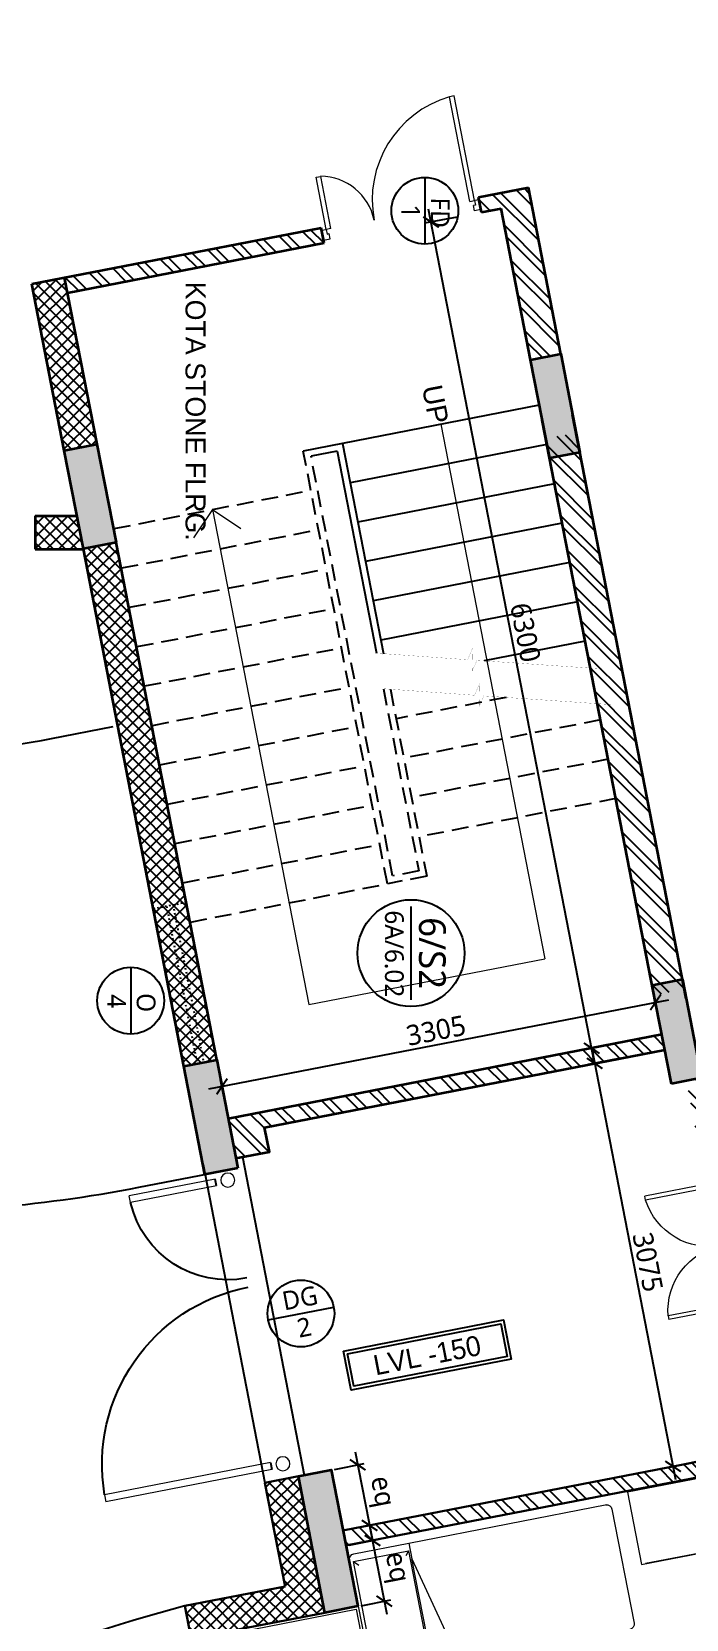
# Model space of a CAD drawing. Header units: millimetres. Extents: x -1127141 to 1597693, y -1835560 to -399335.
# Drawn here: x 1370918 to 1375815, y -501965 to -490082 of the extents above; entities that cross this region are included whole.
import ezdxf
from ezdxf.enums import TextEntityAlignment as Align

# ---------------------------------------------------------------- set-up
doc = ezdxf.new("R2010")
doc.units = ezdxf.units.MM
doc.header["$MEASUREMENT"] = 0
doc.header["$PDMODE"] = 67
doc.linetypes.add('ACAD_ISO03W100', pattern=[30, 12, -18])
doc.linetypes.add('DASHED2', pattern=[0.375, 0.25, -0.125])
for name, color, linetype in [('A-Anno Tags', 6, 'Continuous'), ('A-Elevation', 4, 'Continuous'), ('A-Steps', 3, 'Continuous'), ('A-Wall Patt', 8, 'Continuous'), ('A-Window', 4, 'Continuous'), ('Anno_Frames', 7, 'Continuous'), ('Anno_Labels', 7, 'Continuous'), ('Dimension', 32, 'Continuous'), ('elel', 6, 'Continuous'), ('S-Conc Patt', 9, 'Continuous')]:
    doc.layers.add(name, color=color, linetype=linetype)
for name, color, linetype, lineweight in [('A-Detail Lines', 8, 'Continuous', 25), ('A-Door', 4, 'Continuous', 9), ('A-Wall Sec', 1, 'Continuous', 30), ('column hatch', 12, 'Continuous', 5), ('frntr', 32, 'Continuous', 9), ('S-Concrete', 40, 'Continuous', 30), ('STAIR', 3, 'Continuous', 9), ('text', 7, 'Continuous', 9)]:
    doc.layers.add(name, color=color, linetype=linetype, lineweight=lineweight)
doc.styles.add('IIITD @ 100', font='trebuc.ttf', dxfattribs={"height": 210})
doc.styles.get("Standard").update_dxf_attribs({"font": 'trebuc.ttf'})
doc.dimstyles.new('IIITD_WD_M @ 100', dxfattribs={"dimscale": 100, "dimtxt": 1.5, "dimasz": 1, "dimexe": 0.5, "dimexo": 0.25, "dimgap": 0.3, "dimtad": 1, "dimdec": 0, "dimrnd": 5, "dimzin": 0, "dimdsep": 46, "dimtxsty": 'Standard', "dimblk": 'ARCHTICK', "dimcen": 0.2, "dimdle": 1, "dimclrd": 256, "dimclre": 256, "dimadec": 0, "dimazin": 0, "dimtfac": 1, "dimtdec": 0, "dimtofl": 0, "dimtmove": 0, "dimatfit": 0, "dimfxl": 2, "dimfxlon": 1, "dimtolj": 1, "dimtzin": 0, "dimlwd": -1, "dimlwe": -1, "dimarcsym": 0})
pattern_1 = [(315, (1446119.96, 119232.96), (106.066017, 106.066017), []), (315, (1446119.96, 119162.25), (106.066017, 106.066017), [])]

# ---------------------------------------------------------------- blocks, each defined once
blk = doc.blocks.new('Door 1200')
at = {"layer": 'A-Door', "color": 5, "lineweight": 18}
for p, q in [((524084, 16182), (524084, 16132)), ((524084, 16182), (524159, 16182)), ((524159, 16182), (524159, 16147)), ((524084, 16132), (524124, 16132)), ((524124, 16147), (524124, 16132)), ((524159, 16147), (524124, 16147)), ((524159, 16147), (524557, 16147)), ((524159, 16112), (524159, 16147)), ((524159, 16112), (524557, 16112)), ((524557, 16147), (524557, 16112)), ((524084, 15032), (524124, 15032)), ((524084, 14982), (524084, 15032)), ((524084, 14982), (524159, 14982)), ((524124, 15017), (524124, 15032)), ((524159, 15017), (524124, 15017)), ((524159, 15052), (524159, 15017)), ((524159, 15052), (524958, 15052)), ((524159, 14982), (524159, 15017)), ((524159, 15017), (524958, 15017)), ((524958, 15017), (524958, 15052))]:
    blk.add_line(p, q, dxfattribs=at)
at = {"layer": 'A-Door', "lineweight": 18}
for centre, radius, start, end in [((524155, 16193), 411, 270.5695, 348.692), ((524157, 14978), 804, 5.3147, 89.8716)]:
    blk.add_arc(centre, radius, start, end, dxfattribs=at)
blk = doc.blocks.new('Col Hostel Boys')
at = {"layer": 'S-Conc Patt'}
h = blk.add_hatch(color=256, dxfattribs=at)
h.paths.add_polyline_path([(288406, -75967), (288856, -75967), (288856, -76217), (288406, -76217)])
h.paths.add_polyline_path([(288406, -75667), (288856, -75667), (288856, -75917), (288406, -75917)])
h.paths.add_polyline_path([(306515, -68895), (307251, -68752), (307298, -68997), (306562, -69140)])
h.paths.add_polyline_path([(290847, -72197), (290799, -71951), (291820, -71753), (291868, -71998)])
h.paths.add_polyline_path([(303510, -69735), (303462, -69490), (304483, -69291), (304531, -69537)])
h.paths.add_polyline_path([(300344, -70351), (300296, -70105), (301317, -69907), (301365, -70152)])
h.paths.add_polyline_path([(297178, -70966), (297131, -70721), (298152, -70522), (298199, -70768)])
h.paths.add_polyline_path([(294013, -71581), (293965, -71336), (294986, -71137), (295033, -71383)])
h.paths.add_polyline_path([(301924, -61578), (301877, -61333), (302897, -61134), (302945, -61380)])
h.paths.add_polyline_path([(298759, -62193), (298711, -61948), (299732, -61750), (299779, -61995)])
h.paths.add_polyline_path([(295592, -62807), (295545, -62561), (296566, -62363), (296613, -62608)])
h.paths.add_polyline_path([(286095, -64653), (286047, -64407), (287068, -64209), (287116, -64454)])
h.paths.add_polyline_path([(289261, -64038), (289213, -63792), (290234, -63594), (290282, -63839)])
h.paths.add_polyline_path([(292427, -63422), (292379, -63177), (293400, -62978), (293448, -63224)])
h.paths.add_polyline_path([(300549, -66714), (300593, -66940), (299857, -67083), (299813, -66857)])
h.paths.add_polyline_path([(300219, -65017), (300263, -65242), (299527, -65385), (299483, -65160)])
h.paths.add_polyline_path([(294217, -67945), (294261, -68171), (293525, -68314), (293481, -68088)])
h.paths.add_polyline_path([(293887, -66247), (293931, -66473), (293195, -66616), (293151, -66390)])
h.paths.add_polyline_path([(287865, -69180), (287909, -69405), (287173, -69549), (287129, -69323)])
h.paths.add_polyline_path([(287535, -67482), (287579, -67708), (286843, -67851), (286799, -67625)])
h.paths.add_polyline_path([(310825, -66438), (310682, -65702), (310927, -65654), (311071, -66390)])
h.paths.add_polyline_path([(283908, -75917), (283158, -75917), (283158, -75667), (283908, -75667)])
h.paths.add_polyline_path([(280813, -75917), (280063, -75917), (280063, -75667), (280813, -75667)])
h.paths.add_polyline_path([(277778, -75917), (277028, -75917), (277028, -75667), (277778, -75667)])
h.paths.add_polyline_path([(306738, -65512), (306149, -65626), (306193, -65852), (306782, -65738)])
h.paths.add_polyline_path([(310231, -63380), (310088, -62644), (310333, -62597), (310476, -63333)])
h.paths.add_polyline_path([(309492, -59577), (309348, -58841), (309594, -58793), (309737, -59530)])
h.paths.add_polyline_path([(305137, -59660), (305579, -59574), (305623, -59800), (305181, -59885)])
h.paths.add_polyline_path([(305728, -62122), (305642, -61680), (305868, -61636), (305953, -62078)])
h.paths.add_polyline_path([(307471, -59664), (307385, -59223), (307611, -59179), (307697, -59621)])
h.paths.add_polyline_path([(308253, -63688), (308167, -63247), (308393, -63203), (308479, -63645)])
h.paths.add_polyline_path([(308073, -61554), (307631, -61640), (307587, -61414), (308029, -61328)])
h.paths.add_polyline_path([(306254, -63622), (306340, -64064), (306114, -64108), (306028, -63666)])
h.paths.add_polyline_path([(281757, -62758), (281021, -62901), (280973, -62655), (281709, -62512)])
h.paths.add_polyline_path([(283927, -68418), (283813, -67829), (284038, -67785), (284153, -68374)])
h.paths.add_polyline_path([(283226, -70316), (282490, -70459), (282446, -70234), (283183, -70090)])
h.paths.add_polyline_path([(283807, -63867), (283070, -64010), (283023, -63765), (283759, -63622)])
h.paths.add_polyline_path([(289544, -77987), (289544, -78196), (289656, -78385), (289562, -78465), (289473, -78538), (289314, -78287), (289314, -77987)])
h.paths.add_polyline_path([(282843, -76217), (282243, -76217), (282243, -75967), (282843, -75967)])
h.paths.add_polyline_path([(277778, -76217), (277028, -76217), (277028, -75967), (277778, -75967)])
h.paths.add_polyline_path([(285498, -75967), (286098, -75967), (286098, -76217), (285498, -76217)])
h.paths.add_polyline_path([(280813, -76217), (280063, -76217), (280063, -75967), (280813, -75967)])
h.paths.add_polyline_path([(282896, -68618), (282160, -68761), (282112, -68516), (282849, -68373)])
h.paths.add_polyline_path([(283905, -73806), (283169, -73949), (283121, -73704), (283857, -73561)])
h.paths.add_polyline_path([(283524, -62414), (282788, -62557), (282740, -62312), (283476, -62169)])
h.paths.add_polyline_path([(278215, -63446), (277479, -63589), (277431, -63344), (278167, -63201)])
h.paths.add_polyline_path([(279358, -69306), (278621, -69449), (278574, -69204), (279310, -69061)])
h.paths.add_polyline_path([(288587, -72896), (287777, -73053), (287730, -72808), (288540, -72650)])
h.paths.add_polyline_path([(277278, -69455), (277278, -70103), (277028, -70103), (277028, -69503)])
h.paths.add_polyline_path([(299093, -103107), (298343, -103107), (298343, -102857), (299093, -102857)])
h.paths.add_polyline_path([(299093, -97827), (298343, -97827), (298343, -97597), (299093, -97597)])
h.paths.add_polyline_path([(299093, -94297), (298343, -94297), (298343, -94047), (299093, -94047)])
h.paths.add_polyline_path([(299093, -99557), (298343, -99557), (298343, -99327), (299093, -99327)])
h.paths.add_polyline_path([(293833, -103107), (293083, -103107), (293083, -102857), (293833, -102857)])
h.paths.add_polyline_path([(293833, -97827), (293083, -97827), (293083, -97597), (293833, -97597)])
h.paths.add_polyline_path([(293833, -94297), (293083, -94297), (293083, -94047), (293833, -94047)])
h.paths.add_polyline_path([(293833, -99557), (293083, -99557), (293083, -99327), (293833, -99327)])
h.paths.add_polyline_path([(288573, -97827), (287823, -97827), (287823, -97597), (288573, -97597)])
h.paths.add_polyline_path([(283728, -92027), (282978, -92027), (282978, -92277), (283728, -92277)])
h.paths.add_polyline_path([(280063, -92027), (280813, -92027), (280813, -92277), (280063, -92277)])
h.paths.add_polyline_path([(277028, -92027), (277778, -92027), (277778, -92277), (277028, -92277)])
h.paths.add_polyline_path([(308478, -94297), (307878, -94297), (307878, -94047), (308478, -94047)])
h.paths.add_polyline_path([(283803, -94047), (283053, -94047), (283053, -94297), (283803, -94297)])
h.paths.add_polyline_path([(288573, -94297), (287823, -94297), (287823, -94047), (288573, -94047)])
h.paths.add_polyline_path([(304278, -94297), (303678, -94297), (303678, -94047), (304278, -94047)])
h.paths.add_polyline_path([(307878, -97597), (308478, -97597), (308478, -97827), (307878, -97827)])
h.paths.add_polyline_path([(304278, -97827), (303678, -97827), (303678, -97597), (304278, -97597)])
h.paths.add_polyline_path([(285603, -104067), (284853, -104067), (284853, -103817), (285603, -103817)])
h.paths.add_polyline_path([(277278, -99577), (277278, -98827), (277028, -98827), (277028, -99577)])
h.paths.add_polyline_path([(280198, -99577), (279448, -99577), (279448, -99327), (280198, -99327)])
h.paths.add_polyline_path([(285603, -105547), (284853, -105547), (284853, -105297), (285603, -105297)])
h.paths.add_polyline_path([(283803, -105547), (283053, -105547), (283053, -105297), (283803, -105297)])
h.paths.add_polyline_path([(283803, -99577), (283053, -99577), (283053, -99327), (283803, -99327)])
h.paths.add_polyline_path([(283803, -97827), (283053, -97827), (283053, -97597), (283803, -97597)])
h.paths.add_polyline_path([(284853, -99927), (284853, -99327), (285083, -99327), (285083, -99927)])
h.paths.add_polyline_path([(306043, -99777), (306043, -99327), (306273, -99327), (306273, -99777)])
h.paths.add_polyline_path([(303758, -99327), (304208, -99327), (304208, -99557), (303758, -99557)])
h.paths.add_polyline_path([(306043, -103817), (306043, -103367), (306273, -103367), (306273, -103817)])
h.paths.add_polyline_path([(303863, -103817), (303863, -103367), (304093, -103367), (304093, -103817)])
h.paths.add_polyline_path([(306273, -101687), (305823, -101687), (305823, -101457), (306273, -101457)])
h.paths.add_polyline_path([(303863, -101797), (303863, -101347), (304093, -101347), (304093, -101797)])
h.paths.add_polyline_path([(308063, -99927), (308063, -99327), (308293, -99327), (308293, -99927)])
h.paths.add_polyline_path([(287809, -90239), (287720, -90165), (287517, -90386), (287517, -90686), (287747, -90686), (287747, -90477), (287893, -90318)])
h.paths.add_polyline_path([(288313, -104067), (288313, -103317), (288063, -103317), (288063, -104067)])
h.paths.add_polyline_path([(308043, -103817), (308043, -103217), (308293, -103217), (308293, -103817)])
h.paths.add_polyline_path([(277028, -91727), (277778, -91727), (277778, -91977), (277028, -91977)])
h.paths.add_polyline_path([(286098, -91977), (285498, -91977), (285498, -91727), (286098, -91727)])
h.paths.add_polyline_path([(282243, -81227), (282843, -81227), (282843, -81457), (282243, -81457)])
h.paths.add_polyline_path([(282843, -91977), (282243, -91977), (282243, -91727), (282843, -91727)])
h.paths.add_polyline_path([(282243, -86487), (282843, -86487), (282843, -86717), (282243, -86717)])
h.paths.add_polyline_path([(280813, -81457), (280213, -81457), (280213, -81227), (280813, -81227)])
h.paths.add_polyline_path([(280813, -86717), (280213, -86717), (280213, -86487), (280813, -86487)])
h.paths.add_polyline_path([(280063, -91727), (280813, -91727), (280813, -91977), (280063, -91977)])
h.paths.add_polyline_path([(280198, -105547), (279448, -105547), (279448, -105297), (280198, -105297)])
h.paths.add_polyline_path([(277278, -81042), (277278, -81642), (277028, -81642), (277028, -81042)])
h.paths.add_polyline_path([(277278, -86302), (277278, -86903), (277028, -86903), (277028, -86302)])
h.paths.add_polyline_path([(286098, -81042), (286098, -81642), (285848, -81642), (285848, -81042)])
h.paths.add_polyline_path([(286098, -86302), (286098, -86902), (285848, -86902), (285848, -86302)])
h.paths.add_polyline_path([(288293, -99327), (288293, -100077), (288063, -100077), (288063, -99327)])
edge = h.paths.add_edge_path()
edge.add_line((313813, -103107), (313063, -103107))
edge.add_line((313063, -102857), (313813, -102857))
edge.add_line((313063, -103107), (313063, -102857))
edge.add_line((313813, -97827), (313063, -97827))
edge.add_line((313063, -97597), (313813, -97597))
edge.add_line((313063, -97827), (313063, -97597))
edge.add_line((313813, -94297), (313063, -94297))
edge.add_line((313063, -94047), (313813, -94047))
edge.add_line((313063, -94297), (313063, -94047))
edge.add_line((313813, -99557), (313063, -99557))
edge.add_line((313063, -99327), (313813, -99327))
edge.add_line((313063, -99557), (313063, -99327))
h.paths.add_polyline_path([(324333, -97827), (323583, -97827), (323583, -97597), (324333, -97597)])
h.paths.add_polyline_path([(324333, -94297), (323583, -94297), (323583, -94047), (324333, -94047)])
h.paths.add_polyline_path([(324093, -99327), (324093, -100077), (323863, -100077), (323863, -99327)])
h.paths.add_polyline_path([(319073, -103107), (318323, -103107), (318323, -102857), (319073, -102857)])
h.paths.add_polyline_path([(319073, -97827), (318323, -97827), (318323, -97597), (319073, -97597)])
h.paths.add_polyline_path([(319073, -94297), (318323, -94297), (318323, -94047), (319073, -94047)])
h.paths.add_polyline_path([(319073, -99557), (318323, -99557), (318323, -99327), (319073, -99327)])
h.paths.add_polyline_path([(313813, -103107), (313063, -103107), (313063, -102857), (313813, -102857)], flags=17)
h.paths.add_polyline_path([(313813, -97827), (313063, -97827), (313063, -97597), (313813, -97597)], flags=17)
h.paths.add_polyline_path([(313813, -94297), (313063, -94297), (313063, -94047), (313813, -94047)], flags=17)
h.paths.add_polyline_path([(313813, -99557), (313063, -99557), (313063, -99327), (313813, -99327)], flags=17)
h.paths.add_polyline_path([(331498, -104902), (331498, -104302), (331248, -104302), (331248, -104902)])
h.paths.add_polyline_path([(331498, -94297), (330898, -94297), (330898, -94047), (331498, -94047)])
h.paths.add_polyline_path([(327298, -94297), (326698, -94297), (326698, -94047), (327298, -94047)])
h.paths.add_polyline_path([(331498, -97827), (330898, -97827), (330898, -97597), (331498, -97597)])
h.paths.add_polyline_path([(327298, -97827), (326698, -97827), (326698, -97597), (327298, -97597)])
h.paths.add_polyline_path([(331498, -100077), (331498, -99327), (331248, -99327), (331248, -100077)])
h.paths.add_polyline_path([(326548, -104902), (327298, -104902), (327298, -104652), (326548, -104652)])
h.paths.add_polyline_path([(327298, -100077), (327298, -99327), (327068, -99327), (327068, -100077)])
h.paths.add_polyline_path([(323843, -104902), (323843, -104152), (324093, -104152), (324093, -104902)])
at = {"layer": 'S-Concrete', "lineweight": 35}
for p, q in [((287129, -69323), (287865, -69180)), ((287865, -69180), (287909, -69405)), ((287129, -69323), (287173, -69549)), ((287909, -69405), (287173, -69549)), ((282446, -70234), (283183, -70090)), ((283183, -70090), (283226, -70316)), ((282490, -70459), (282446, -70234)), ((283226, -70316), (282490, -70459)), ((287730, -72808), (288540, -72650)), ((288540, -72650), (288587, -72896)), ((287777, -73053), (287730, -72808)), ((288587, -72896), (287777, -73053)), ((283121, -73704), (283857, -73561)), ((283857, -73561), (283905, -73806)), ((283169, -73949), (283121, -73704)), ((283905, -73806), (283169, -73949))]:
    blk.add_line(p, q, dxfattribs=at)
blk.add_lwpolyline([(290847, -72197), (290799, -71951), (291820, -71753), (291868, -71998), (290847, -72197)], dxfattribs=at)
blk = doc.blocks.new('Door Tag')
blk.add_line((-3.5, 0), (3.5, 0))
blk.add_circle((0, 0), 4)
blk.add_attdef('DW_NAME', text='', height=2).set_placement((0, 0), align=Align.BOTTOM_CENTER)
blk.add_attdef('SHEET_NO', text='', height=1.4).set_placement((0.05, -0.54), align=Align.TOP_CENTER)
blk = doc.blocks.new('staircase 1 grnd flr')
at = {"layer": 'A-Elevation'}
for p, q in [((1232432, -22558), (1234036, -22558)), ((1232432, -22558), (1232432, -22858)), ((1232482, -22608), (1234022, -22608)), ((1232482, -22608), (1232482, -22808))]:
    blk.add_line(p, q, dxfattribs=at)
at = {"layer": 'A-Elevation', "linetype": 'DASHED2', "ltscale": 500}
for p, q in [((1234307, -22558), (1235732, -22558)), ((1235732, -22558), (1235732, -22858)), ((1234293, -22608), (1235682, -22608)), ((1235682, -22608), (1235682, -22808)), ((1235682, -22808), (1232482, -22808)), ((1235732, -22858), (1232432, -22858))]:
    blk.add_line(p, q, dxfattribs=at)
at = {"layer": 'A-Steps'}
for p, q in [((1232432, -21058), (1232432, -22558)), ((1232732, -21058), (1232732, -22558)), ((1233032, -21058), (1233032, -22558)), ((1233332, -21058), (1233332, -22558)), ((1233632, -21058), (1233632, -22558)), ((1233932, -21058), (1233932, -22558)), ((1234232, -21058), (1234232, -21828))]:
    blk.add_line(p, q, dxfattribs=at)
at = {"layer": 'A-Steps', "linetype": 'DASHED2', "ltscale": 500}
for p, q in [((1234832, -21058), (1234832, -22558)), ((1235132, -21058), (1235132, -22558)), ((1235432, -21058), (1235432, -22558)), ((1234532, -21720), (1234532, -22558)), ((1234832, -22384), (1234832, -22558)), ((1232732, -24358), (1232732, -22858)), ((1233032, -24358), (1233032, -22858)), ((1233332, -24358), (1233332, -22858)), ((1233632, -24358), (1233632, -22858)), ((1233932, -24358), (1233932, -22858)), ((1234232, -24358), (1234232, -22858)), ((1234532, -24358), (1234532, -22858)), ((1234832, -24358), (1234832, -22858)), ((1235132, -24358), (1235132, -22858)), ((1235432, -24358), (1235432, -22858)), ((1235732, -24358), (1235732, -22858))]:
    blk.add_line(p, q, dxfattribs=at)
at = {"layer": 'STAIR', "color": 5, "const_width": 1}
for points in [[(1234464, -20957), (1234218, -21881), (1234289, -21931), (1234120, -21894), (1234200, -21948), (1234022, -22608)], [(1234735, -20957), (1234489, -21881), (1234560, -21931), (1234391, -21894), (1234471, -21948), (1234293, -22608)]]:
    blk.add_lwpolyline(points, dxfattribs=at)
at = {"layer": 'text'}
for p, q in [((1232432, -21808), (1236507, -21808)), ((1236507, -23608), (1236507, -21808)), ((1232732, -23608), (1232912, -23427)), ((1232732, -23608), (1236507, -23608)), ((1232732, -23608), (1232912, -23788))]:
    blk.add_line(p, q, dxfattribs=at)
at = {"layer": 'text', "linetype": 'Continuous', "insert": (1232132, -21745), "char_height": 150, "width": 420.42, "attachment_point": 1}
blk.add_mtext('{\\fArial|b0|i0|c0|p34;UP}', dxfattribs=at)
blk = doc.blocks.new('*U29')
at = {"layer": 'A-Anno Tags'}
blk.add_lwpolyline([(-250, 0), (250, 0)], dxfattribs=at)
blk.add_circle((0, 0), 250, dxfattribs=at)
at = {"layer": 'Anno_Frames', "color": 7}
for tag, rotation, p in [('ENTITY', 359.7608, (15, 185)), ('ENTITYNO', 0.1757, (4, -36))]:
    blk.add_attdef(tag, text='', height=140, rotation=rotation, dxfattribs=at).set_placement(p, align=Align.TOP_CENTER)
blk = doc.blocks.new('_ArchTick')
at = {"color": 0, "linetype": 'ByBlock', "const_width": 0.15}
blk.add_lwpolyline([(-0.5, -0.5), (0.5, 0.5)], dxfattribs=at)
blk = doc.blocks.new('*D145')
at = {"layer": 'A-Anno Tags', "transparency": 16777216}
for p, q in [((1373338, -500711), (1373465, -501361)), ((1373183, -500843), (1373406, -500799)), ((1373271, -501297), (1373495, -501253))]:
    blk.add_line(p, q, dxfattribs=at)
at = {"layer": 'Defpoints', "color": 0, "transparency": 16777216}
for p in [(1373159, -500847), (1373247, -501301), (1373446, -501263)]:
    blk.add_point(p, dxfattribs=at)
at = {"layer": 'A-Anno Tags', "transparency": 16777216, "xscale": 100, "yscale": 100, "zscale": 100}
for p, rotation in [((1373357, -500809), 101.0000000001754), ((1373446, -501263), 281.0000000001754)]:
    blk.add_blockref('_ArchTick', p, dxfattribs=dict(at, rotation=rotation))
at = {"layer": 'A-Anno Tags', "color": 0, "transparency": 16777216, "insert": (1373525, -501012), "char_height": 150, "attachment_point": 5, "rotation": 281}
blk.add_mtext('\\A1;eq', dxfattribs=at)
blk = doc.blocks.new('*D146')
at = {"layer": 'A-Anno Tags', "transparency": 16777216}
for p, q in [((1373448, -501278), (1373575, -501928)), ((1373293, -501410), (1373517, -501366)), ((1373382, -501864), (1373605, -501820))]:
    blk.add_line(p, q, dxfattribs=at)
at = {"layer": 'Defpoints', "color": 0, "transparency": 16777216}
for p in [(1373269, -501414), (1373357, -501868), (1373556, -501830)]:
    blk.add_point(p, dxfattribs=at)
at = {"layer": 'A-Anno Tags', "transparency": 16777216, "xscale": 100, "yscale": 100, "zscale": 100}
for p, rotation in [((1373468, -501376), 101.0000000000443), ((1373556, -501830), 281.0000000000443)]:
    blk.add_blockref('_ArchTick', p, dxfattribs=dict(at, rotation=rotation))
at = {"layer": 'A-Anno Tags', "color": 0, "transparency": 16777216, "insert": (1373636, -501579), "char_height": 150, "attachment_point": 5, "rotation": 281}
blk.add_mtext('\\A1;eq', dxfattribs=at)
blk = doc.blocks.new('*D148')
at = {"layer": 'A-Anno Tags', "transparency": 16777216}
for p, q in [((1374102, -491469), (1373856, -491516)), ((1375127, -497789), (1373886, -491409)), ((1375305, -497653), (1375059, -497701))]:
    blk.add_line(p, q, dxfattribs=at)
at = {"layer": 'Defpoints', "color": 0, "transparency": 16777216}
for p in [(1374430, -491405), (1373906, -491507), (1375633, -497589)]:
    blk.add_point(p, dxfattribs=at)
at = {"layer": 'A-Anno Tags', "transparency": 16777216, "xscale": 100, "yscale": 100, "zscale": 100}
for p, rotation in [((1373906, -491507), 101.0062875522867), ((1375108, -497691), 281.0062875522867)]:
    blk.add_blockref('_ArchTick', p, dxfattribs=dict(at, rotation=rotation))
at = {"layer": 'A-Anno Tags', "color": 0, "transparency": 16777216, "insert": (1374612, -494579), "char_height": 150, "attachment_point": 5, "rotation": 281.0063}
blk.add_mtext('\\A1;6300', dxfattribs=at)
blk = doc.blocks.new('*D149')
at = {"layer": 'A-Anno Tags', "transparency": 16777216}
for p, q in [((1375624, -497543), (1375576, -497298)), ((1372243, -497996), (1375684, -497328)), ((1372379, -498174), (1372331, -497928))]:
    blk.add_line(p, q, dxfattribs=at)
at = {"layer": 'Defpoints', "color": 0, "transparency": 16777216}
for p in [(1375586, -497347), (1375633, -497589), (1372388, -498220)]:
    blk.add_point(p, dxfattribs=at)
at = {"layer": 'A-Anno Tags', "transparency": 16777216, "xscale": 100, "yscale": 100, "zscale": 100}
for p, rotation in [((1375586, -497347), 11.00000000121226), ((1372341, -497977), 191.0000000012123)]:
    blk.add_blockref('_ArchTick', p, dxfattribs=dict(at, rotation=rotation))
at = {"layer": 'A-Anno Tags', "color": 0, "transparency": 16777216, "insert": (1373943, -497558), "char_height": 150, "attachment_point": 5, "rotation": 11}
blk.add_mtext('\\A1;3305', dxfattribs=at)
blk = doc.blocks.new('*D155')
at = {"layer": 'A-Anno Tags', "transparency": 16777216}
for p, q in [((1375327, -497766), (1375081, -497813)), ((1375111, -497706), (1375736, -500919)), ((1375913, -500783), (1375668, -500831))]:
    blk.add_line(p, q, dxfattribs=at)
at = {"layer": 'Defpoints', "color": 0, "transparency": 16777216}
for p in [(1375654, -497702), (1376241, -500719), (1375717, -500821)]:
    blk.add_point(p, dxfattribs=at)
at = {"layer": 'A-Anno Tags', "transparency": 16777216, "xscale": 100, "yscale": 100, "zscale": 100}
for p, rotation in [((1375130, -497804), 100.9999999999814), ((1375717, -500821), 280.9999999999814)]:
    blk.add_blockref('_ArchTick', p, dxfattribs=dict(at, rotation=rotation))
at = {"layer": 'A-Anno Tags', "color": 0, "transparency": 16777216, "insert": (1375528, -499292), "char_height": 150, "attachment_point": 5, "rotation": 281}
blk.add_mtext('\\A1;3075', dxfattribs=at)
blk = doc.blocks.new('GRILL DOOR 2 - 2400')
at = {"layer": 'A-Detail Lines'}
for centre, radius, start, end in [((-446107, 112733), 746, 270, 357.9842), ((-446104, 110566), 1351, 1.2981, 89.9894)]:
    blk.add_arc(centre, radius, start, end, dxfattribs=at)
at = {"layer": 'elel', "lineweight": 18}
for p, q in [((-446017, 112759), (-445361, 112759)), ((-446017, 112707), (-445361, 112707)), ((-445361, 112707), (-445361, 112759)), ((-446017, 110596), (-444753, 110596)), ((-446017, 110544), (-444753, 110544)), ((-444753, 110596), (-444753, 110544))]:
    blk.add_line(p, q, dxfattribs=at)
at = {"layer": 'elel'}
for p, q in [((-446017, 112707), (-446017, 112759)), ((-446017, 110596), (-446017, 110544))]:
    blk.add_line(p, q, dxfattribs=at)
at = {"layer": 'elel', "lineweight": 18}
for centre in [(-446107, 112733), (-446107, 110570)]:
    blk.add_circle(centre, 52.5, dxfattribs=at)
blk = doc.blocks.new('*U374')
at = {"layer": 'A-Anno Tags'}
blk.add_lwpolyline([(-250, 0), (250, 0)], dxfattribs=at)
blk.add_circle((0, 0), 250, dxfattribs=at)
at = {"layer": 'Anno_Frames', "color": 7}
for tag, rotation, p in [('ENTITY', 359.7608, (15, 185)), ('ENTITYNO', 0.1757, (4, -36))]:
    blk.add_attdef(tag, text='', height=140, rotation=rotation, dxfattribs=at).set_placement(p, align=Align.TOP_CENTER)
blk = doc.blocks.new('*U479')
at = {"layer": 'A-Anno Tags'}
blk.add_lwpolyline([(-250, 0), (250, 0)], dxfattribs=at)
blk.add_circle((0, 0), 250, dxfattribs=at)
at = {"layer": 'Anno_Frames', "color": 7}
for tag, rotation, p in [('ENTITY', 359.7608, (15, 185)), ('ENTITYNO', 0.1757, (4, -36))]:
    blk.add_attdef(tag, text='', height=140, rotation=rotation, dxfattribs=at).set_placement(p, align=Align.TOP_CENTER)
blk = doc.blocks.new('A$C11CD41BF')
at = {"layer": 'frntr'}
for p, q in [((-40, 1920), (-40, 1500)), ((870, 1960), (0, 1960)), ((15, 1934), (50, 1900)), ((825, 1934), (15, 1934)), ((15, 1934), (15, 1514)), ((825, 1514), (825, 1934)), ((910, 1500), (910, 1920)), ((-40, 1500), (80, 1500)), ((-40, 1500), (-40, -9)), ((15, 1514), (50, 1540)), ((15, 1514), (825, 1514)), ((910, 1500), (80, 1500)), ((80, 1500), (910, 1295)), ((825, 1514), (790, 1540)), ((910, 1302), (910, 1500)), ((910, -1), (910, 1302)), ((0, -40), (870, -40))]:
    blk.add_line(p, q, dxfattribs=at)
for centre, start, end in [((0, 1920), 89.9896, 179.9896), ((0, 1920), 89.9896, 179.9896), ((870, 1920), 359.9896, 89.9896), ((0, 0), 179.9896, 269.9896), ((870, 0), 269.9896, 359.9896)]:
    blk.add_arc(centre, 40, start, end, dxfattribs=at)
blk = doc.blocks.new('furn')
at = {"layer": 'frntr'}
for p, q in [((343143, -236928), (343683, -236823)), ((343874, -237805), (343683, -236823)), ((343334, -237910), (343143, -236928)), ((342110, -237129), (341570, -237234)), ((342300, -238111), (342110, -237129)), ((341570, -237234), (341760, -238216)), ((343334, -237910), (343874, -237805)), ((341760, -238216), (342300, -238111)), ((344745, -239836), (344205, -239941)), ((344917, -240719), (344745, -239836)), ((344205, -239941), (344377, -240824)), ((341709, -240427), (342249, -240322)), ((342249, -240322), (342421, -241205)), ((342421, -241205), (342255, -240351)), ((341881, -241310), (341709, -240427)), ((344377, -240824), (344917, -240719)), ((342421, -241205), (341881, -241310))]:
    blk.add_line(p, q, dxfattribs=at)
at = {"layer": 'frntr', "xscale": -1, "rotation": 10.99999999940371}
blk.add_blockref('A$C11CD41BF', (344647, -239668), dxfattribs=at)
at = {"layer": 'frntr', "rotation": 10.99999999940366}
blk.add_blockref('A$C11CD41BF', (341775, -240233), dxfattribs=at)
blk = doc.blocks.new('Door 1000 plan')
at = {"layer": 'A-Door', "color": 5, "lineweight": 18}
for p, q in [((339, 572), (367, 577)), ((434, 84), (339, 572)), ((462, 90), (367, 577)), ((-528, 403), (-557, 398)), ((-462, -90), (-557, 398)), ((-434, -84), (-528, 403)), ((434, 84), (462, 90)), ((468, 61), (455, 59)), ((462, 26), (455, 59)), ((491, 95), (462, 90)), ((462, 90), (468, 61)), ((503, 34), (462, 26)), ((503, 34), (491, 95)), ((-491, -95), (-462, -90)), ((-479, -157), (-491, -95)), ((-434, -84), (-462, -90)), ((-462, -90), (-457, -118)), ((-457, -118), (-444, -116)), ((-438, -149), (-444, -116)), ((-479, -157), (-438, -149))]:
    blk.add_line(p, q, dxfattribs=at)
at = {"layer": 'A-Door', "lineweight": 18}
for centre, start, end in [((491, 95), 107.6998, 191), ((-491, -95), 11, 94.2984)]:
    blk.add_arc(centre, 500, start, end, dxfattribs=at)

msp = doc.modelspace()

# ---------------------------------------------------------------- hatches: boundary and pattern name
at = {"layer": 'A-Wall Patt'}
h = msp.add_hatch(dxfattribs=at)
h.set_pattern_fill('ANSI37', color=256, scale=500, style=0)
h.set_pattern_definition([(315, (1371187.21, -493885.61), (44.1942, 44.1942), []), (45, (1371187.21, -493885.61), (-44.1942, 44.1942), [])])
h.paths.add_polyline_path([(1371304.5, -493956), (1371304, -493953.1), (1371255.9, -493706), (1370943.3, -493706), (1370943.3, -493956)])
h.paths.add_polyline_path([(1372056.7, -497825.7), (1372302.1, -497778), (1371549.4, -493905.4), (1371304, -493953.1)])
h.paths.add_polyline_path([(1371406.3, -493169.2), (1371164, -491922.5), (1370918.5, -491970.2), (1371160.9, -493216.9)])
h.paths.add_polyline_path([(1369143.3, -488094.9), (1369143.3, -487676.2), (1368893.3, -487676.2), (1368893.3, -488094.9)])
h.paths.add_polyline_path([(1369143.3, -490261.2), (1369143.3, -489594.9), (1368893.3, -489594.9), (1368893.3, -490261.2)])
h.paths.add_polyline_path([(1369143.3, -490976.2), (1369143.3, -490861.2), (1368893.3, -490861.2), (1368893.3, -490976.2)])
h.paths.add_polyline_path([(1369143.3, -492291.2), (1369143.3, -492176.2), (1368893.3, -492176.2), (1368893.3, -492291.2)])
h.paths.add_polyline_path([(1369143.3, -495546.1), (1369143.3, -492891.2), (1368893.3, -492891.2), (1368893.3, -495546.1)])
h.paths.add_polyline_path([(1369142.6, -499874.1), (1369142.6, -496146.2), (1368892.6, -496146.2), (1368892.6, -499874.1)])
h = msp.add_hatch(dxfattribs=at)
h.set_pattern_fill('ANSI32', color=256, scale=400, style=0)
h.set_pattern_definition(pattern_1)
h.paths.add_polyline_path([(1374876.3, -492494.7), (1374634, -491248), (1374261, -491320.5), (1374263.4, -491332.8), (1374263.6, -491332.7), (1374280.8, -491421.1), (1374280.5, -491421.1), (1374282.9, -491433.4), (1374430.2, -491404.8), (1374650.6, -492538.6)])
h = msp.add_hatch(dxfattribs=at)
h.set_pattern_fill('ANSI32', color=256, scale=400, style=0)
h.set_pattern_definition(pattern_1)
h.paths.add_polyline_path([(1371164, -491922.5), (1371185.9, -492035.4), (1373105, -491662.4), (1373083, -491549.5)])
h = msp.add_hatch(dxfattribs=at)
h.set_pattern_fill('ANSI32', color=256, scale=400, style=0)
h.set_pattern_definition([(315, (1445308.53, 119140.81), (106.066017, 106.066017), []), (315, (1445308.53, 119070.1), (106.066017, 106.066017), [])])
h.paths.add_polyline_path([(1374990.8, -493083.6), (1374765, -493127.5), (1375575.1, -497294.7), (1375800.8, -497250.8), (1374964.1, -492946.2), (1374964.1, -492946.2)])
h = msp.add_hatch(dxfattribs=at)
h.set_pattern_fill('ANSI32', color=256, scale=400, style=0)
h.set_pattern_definition(pattern_1)
h.paths.add_polyline_path([(1375654.2, -497701.9), (1375632.3, -497589), (1372388, -498219.6), (1372409.9, -498332.5)])
h = msp.add_hatch(dxfattribs=at)
h.set_pattern_fill('ANSI32', color=256, scale=400, style=0)
h.set_pattern_definition([(315, (1127189.63, -478259.64), (106.06602, 106.06602), []), (315, (1127189.63, -478330.35), (106.06602, 106.06602), [])])
h.paths.add_polyline_path([(1376375.6, -500810.4), (1376576.9, -501846.1), (1376689.8, -501824.1), (1376265.2, -499640), (1376152.4, -499662), (1376353.7, -500697.5), (1373246.9, -501301.4), (1373268.9, -501414.3)])
h.paths.add_polyline_path([(1376074.4, -498658.4), (1375929.6, -497913.4), (1375816.7, -497935.3), (1375961.6, -498680.3)])
h.paths.add_polyline_path([(1377807.6, -508177.5), (1377920.5, -508155.6), (1377496, -505971.5), (1377383.1, -505993.4), (1377584.4, -507029), (1377606.3, -507141.9)])
h.paths.add_polyline_path([(1377835, -513661.5), (1377827.1, -513620.9), (1378709.9, -513449.1), (1378717.3, -513487.3), (1378835.2, -513464), (1379038.3, -514509.1), (1379151.2, -514487.1), (1378726.7, -512303), (1378613.8, -512324.9), (1378813.3, -513351.1), (1378695, -513374.5), (1378695.2, -513376), (1378228.6, -513466.6), (1375708.4, -513964.4), (1375730.3, -514077.3)])
h.paths.add_polyline_path([(1379370.8, -516219.5), (1379483.7, -516197.6), (1379342, -515468.8), (1379229.2, -515490.7)])
h.paths.add_polyline_path([(1376922.7, -503625.3), (1377035.6, -503603.3), (1376880.6, -502805.7), (1376767.7, -502827.7)])
h = msp.add_hatch(dxfattribs=at)
h.set_pattern_fill('ANSI32', color=256, scale=400, style=0)
h.set_pattern_definition(pattern_1)
h.paths.add_polyline_path([(1372695.7, -498465.6), (1372660.4, -498283.9), (1372409.9, -498332.5), (1372445.3, -498514.3)])
h = msp.add_hatch(dxfattribs=at)
h.set_pattern_fill('ANSI37', color=256, scale=500, style=0)
h.set_pattern_definition([(315, (1445308.53, 119140.81), (44.194174, 44.194174), []), (45, (1445308.53, 119140.81), (-44.194174, 44.194174), [])])
h.paths.add_polyline_path([(1372819.7, -505759.9), (1373065.1, -505712.2), (1372971.1, -505228.7), (1373727.1, -505081.8), (1373679.4, -504836.4), (1372678, -505031)])
h.paths.add_polyline_path([(1373576.3, -504306.3), (1373528.6, -504060.9), (1372772.7, -504207.8), (1372721.6, -503945.3), (1372678.7, -503724.4), (1372433.3, -503772.1), (1372575, -504501)])
h.paths.add_polyline_path([(1372449.7, -502546.4), (1372355.7, -502063), (1373111.7, -501916), (1372913.3, -500895.2), (1372662.9, -500943.8), (1372813.6, -501719.3), (1372062.6, -501865.3), (1372204.3, -502594.1)])

# ---------------------------------------------------------------- linework, layer by layer
at = {"layer": 'A-Anno Tags'}
msp.add_lwpolyline([(1373250.5, -499957.8), (1374447.2, -499725.1), (1374504.2, -500018), (1373307.4, -500250.7)], close=True, dxfattribs=at)
at = {"layer": 'A-Detail Lines'}
msp.add_lwpolyline([(1373279.8, -499977.5), (1374427.5, -499754.5), (1374474.8, -499998.3), (1373327.2, -500221.4)], close=True, dxfattribs=at)
at = {"layer": 'A-Steps'}
for points in [[(1372199.9, -498562), (1372662.9, -500943.8)], [(1372494.3, -498504.7), (1372957.3, -500886.6)]]:
    msp.add_lwpolyline(points, dxfattribs=at)
msp.add_arc((1376526.5, -518314.1), 17043.8, 105.18315, 115.98925, dxfattribs=at)
at = {"layer": 'A-Wall Sec', "lineweight": 35}
for p, q in [((1374261, -491320.5), (1374634, -491248)), ((1374282.9, -491433.4), (1374261, -491320.5)), ((1374876.3, -492494.7), (1374634, -491248)), ((1374282.9, -491433.4), (1374430.2, -491404.8)), ((1374650.6, -492538.6), (1374430.2, -491404.8)), ((1370918.5, -491970.2), (1373083, -491549.5)), ((1373105, -491662.4), (1373083, -491549.5)), ((1371185.9, -492035.4), (1373105, -491662.4)), ((1371406.3, -493169.2), (1371164, -491922.5)), ((1371160.9, -493216.9), (1370918.5, -491970.2)), ((1375588.4, -497363.4), (1374738.3, -492990.1)), ((1375814.2, -497319.5), (1374964.1, -492946.2)), ((1370943.3, -493706), (1371255.9, -493706)), ((1370943.3, -493706), (1370943.3, -493956)), ((1370943.3, -493956), (1371304.5, -493956)), ((1372056.7, -497825.7), (1371304, -493953.1)), ((1372302.2, -497778), (1371549.4, -493905.4)), ((1375632.3, -497589), (1372388, -498219.6)), ((1372660.4, -498283.9), (1375654.2, -497701.9))]:
    msp.add_line(p, q, dxfattribs=at)
at = {"layer": 'A-Wall Sec'}
for p, q in [((1376353.7, -500697.5), (1373246.9, -501301.4)), ((1376375.6, -500810.4), (1373268.9, -501414.3)), ((1372062.6, -501865.3), (1372813.6, -501719.3)), ((1372062.6, -501865.3), (1372204.3, -502594.1)), ((1372355.7, -502063), (1373111.7, -501916))]:
    msp.add_line(p, q, dxfattribs=at)
at = {"layer": 'A-Wall Sec', "lineweight": 35}
msp.add_lwpolyline([(1372445.3, -498514.3), (1372695.7, -498465.6), (1372660.4, -498283.9)], dxfattribs=at)
at = {"layer": 'A-Wall Sec'}
for points in [[(1372913.3, -500895.2), (1372662.9, -500943.8)], [(1372662.9, -500943.8), (1372813.6, -501719.3)]]:
    msp.add_lwpolyline(points, dxfattribs=at)
at = {"layer": 'A-Window', "linetype": 'ACAD_ISO03W100'}
for p, q in [((1372073.2, -496600.1), (1371828.5, -496647.7)), ((1371926.3, -496628.6), (1372155.2, -497806.6)), ((1371975.4, -496619.1), (1372204.3, -497797.1))]:
    msp.add_line(p, q, dxfattribs=at)
at = {"layer": 'elel'}
for p, q in [((1371065.2, -495373.5), (1371528, -495283.6)), ((1371718.1, -498732), (1372237.1, -498631.1))]:
    msp.add_line(p, q, dxfattribs=at)
for centre, radius, start in [((1369844.1, -489091.1), 6400, 270), ((1369810, -488915.7), 10000, 267.89868)]:
    msp.add_arc(centre, radius, start, 281, dxfattribs=at)

# ---------------------------------------------------------------- block references
at = {"xscale": -1, "rotation": 112.0000000063217}
msp.add_blockref('Door 1000 plan', (1376082.7, -499166.1), dxfattribs=at)
at = {"layer": 'A-Anno Tags'}
ref = msp.add_blockref('Door Tag', (1373755.6, -496979.1), dxfattribs=dict(at, xscale=100, yscale=100, zscale=100, rotation=270.0000000000001))
ref.add_attrib('DW_NAME', '6/S2', dxfattribs={"layer": 'Anno_Labels', "height": 200, "rotation": 270}).set_placement((1373755.6, -496979.1), align=Align.BOTTOM_CENTER)
ref.add_attrib('SHEET_NO', '6A/6.02', dxfattribs={"layer": 'Anno_Labels', "height": 140, "rotation": 270}).set_placement((1373701.3, -496984.3), align=Align.TOP_CENTER)
at = {"layer": 'A-Detail Lines', "xscale": -1, "rotation": 11.00000000040428}
msp.add_blockref('GRILL DOOR 2 - 2400', (955984.2, -694461.1), dxfattribs=at)
at = {"layer": 'A-Wall Patt', "linetype": 'Continuous', "rotation": 281.0000000004042}
msp.add_blockref('staircase 1 grnd flr', (1160228.1, 720929.5), dxfattribs=at)
at = {"layer": 'Anno_Frames'}
for name, p, rotation, values in [('*U29', (1373859.6, -491422), 270.0000000000001, {'ENTITY': 'FD', 'ENTITYNO': '1'}), ('*U479', (1371658.4, -497334.8), 270.0000000000001, {'ENTITY': 'O', 'ENTITYNO': '4'}), ('*U374', (1372932.1, -499676.2), 11.00000000040424, {'ENTITY': 'DG', 'ENTITYNO': '2'})]:
    msp.add_blockref(name, p, dxfattribs=dict(at, rotation=rotation)).add_auto_attribs(values)
at = {"layer": 'column hatch', "rotation": 101.000000014772}
msp.add_blockref('Door 1200', (1488986.1, -1003009.7), dxfattribs=at)
at = {"layer": 'Dimension', "xscale": -1, "rotation": 112.0000000063217}
msp.add_blockref('furn', (1024448.9, -274252.8), dxfattribs=at)
at = {"layer": 'S-Concrete', "rotation": 270.0000000000001}
msp.add_blockref('Col Hostel Boys', (1445109.9, -210048.3), dxfattribs=at)

# ---------------------------------------------------------------- texts
at = {"layer": 'A-Anno Tags', "insert": (1372142.3, -492923.2), "char_height": 150, "width": 2092.677, "attachment_point": 5, "rotation": 270, "style": 'IIITD @ 100'}
msp.add_mtext('{\\fCentury Gothic|b0|i0|c0|p34;KOTA STONE FLRG.}', dxfattribs=at)
at = {"layer": 'A-Anno Tags', "insert": (1374276.2, -499912.2), "char_height": 150, "attachment_point": 6, "rotation": 11}
msp.add_mtext('{\\fCentury Gothic|b0|i0|c0|p34;LVL -150}', dxfattribs=at)

# ---------------------------------------------------------------- dimensions: what is measured, and where the dimension line sits
at = {"layer": 'A-Anno Tags'}
for p1, p2, distance, picture, middle in [((1375633, -497589), (1374430.2, -491404.8), 534.4, '*D148', (1374611.6, -494578.6)), ((1372388, -498219.8), (1375633, -497589), 247, '*D149', (1373943.1, -497557.6)), ((1375654.2, -497701.9), (1376240.8, -500719.5), -533.8, '*D155', (1375527.9, -499292.3))]:
    dim = msp.add_aligned_dim(p1=p1, p2=p2, distance=distance, dimstyle='IIITD_WD_M @ 100', dxfattribs=at)
    dim.commit()
    dim.dimension.update_dxf_attribs({"geometry": picture, "text_midpoint": middle})
for p1, p2, picture, middle in [((1373158.7, -500847.4), (1373246.9, -501301.4), '*D145', (1373525.4, -501011.7)), ((1373268.9, -501414.3), (1373357.1, -501868.3), '*D146', (1373635.6, -501578.6))]:
    dim = msp.add_aligned_dim(p1=p1, p2=p2, distance=202.4, text='eq', dimstyle='IIITD_WD_M @ 100', dxfattribs=at)
    dim.commit()
    dim.dimension.update_dxf_attribs({"geometry": picture, "text_midpoint": middle})

doc.saveas('drawing.dxf')
